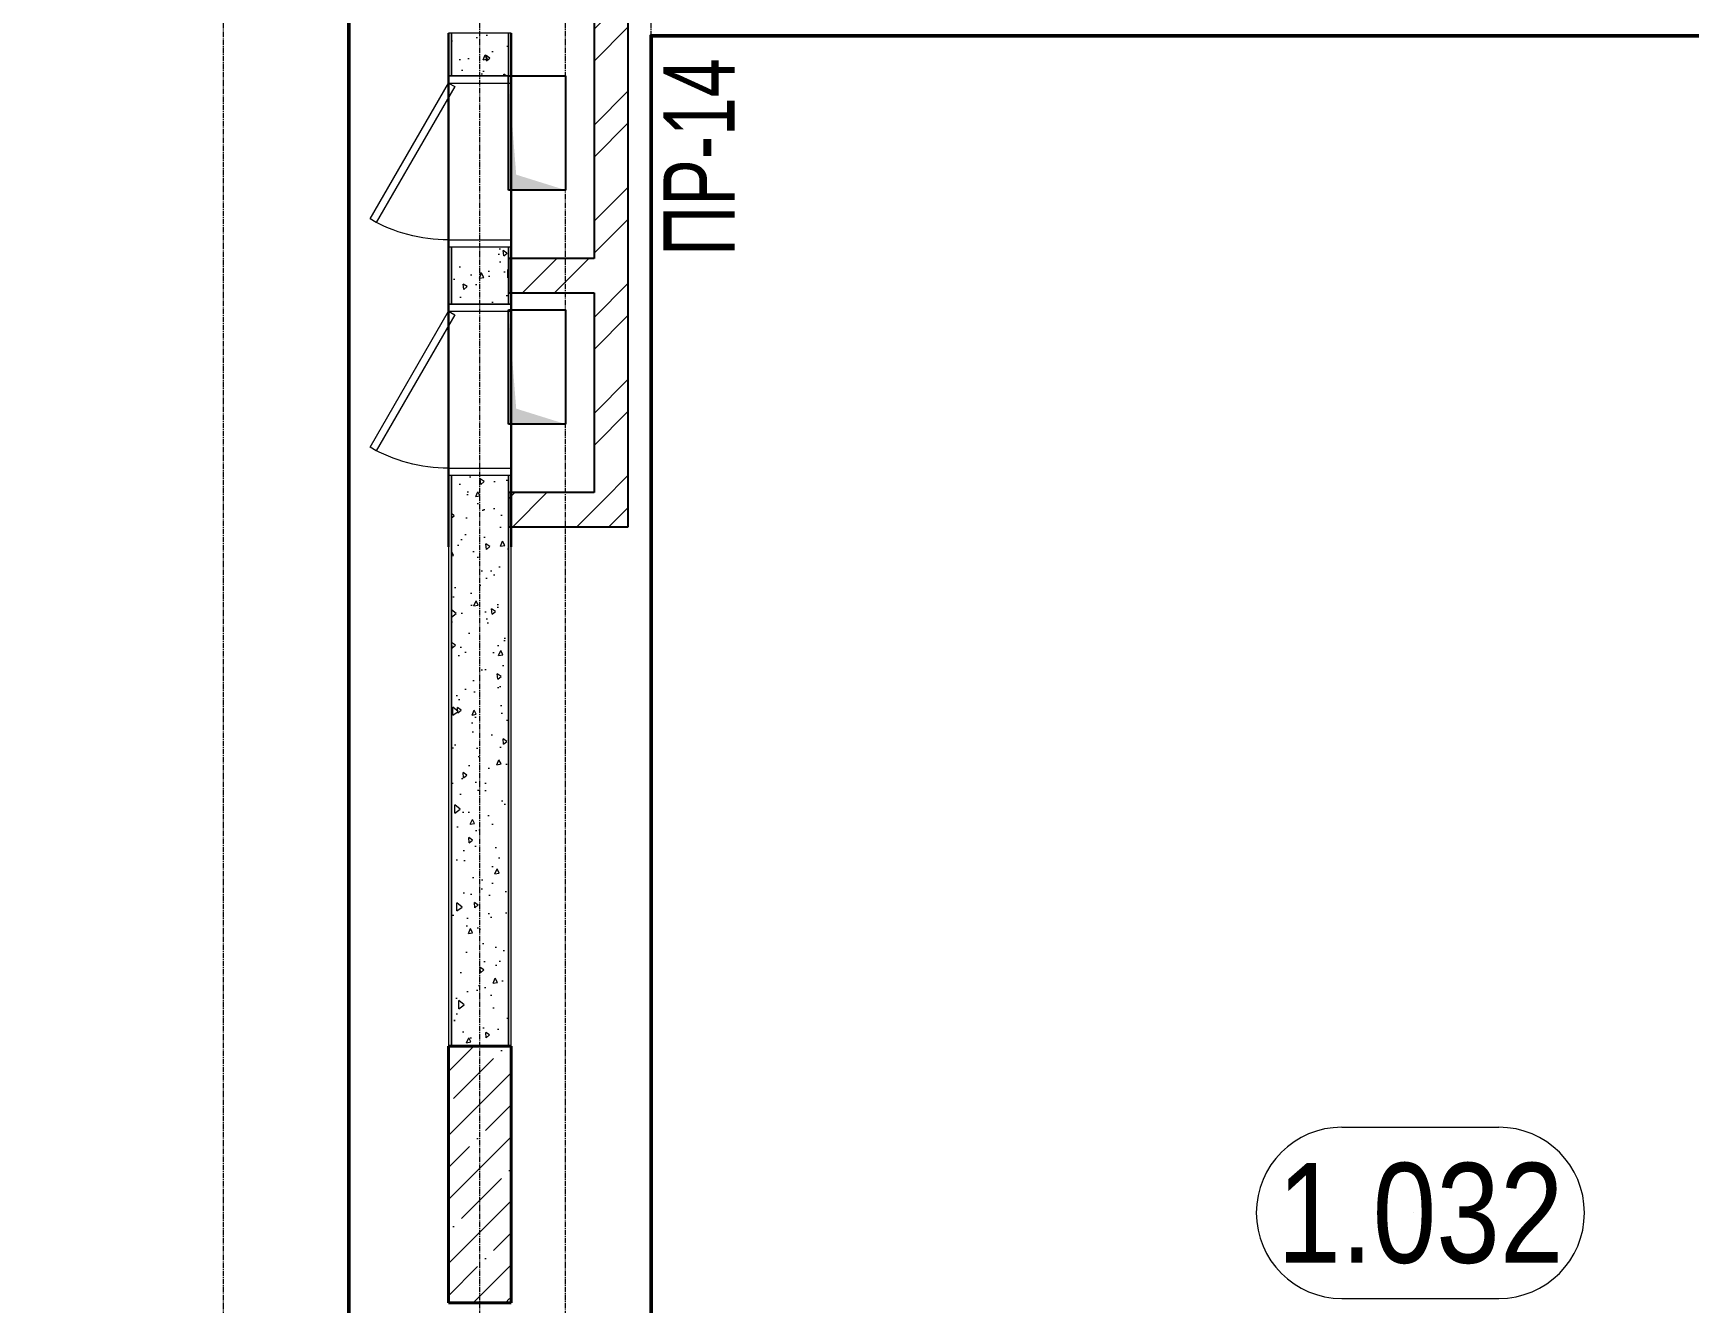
# Model space of a CAD drawing. Header units: millimetres. Extents: x -7155 to 483283, y -227682 to 148426.
# Drawn here: x 10734 to 16537, y 47300 to 51750 of the extents above; entities that cross this region are included whole.
import ezdxf
from ezdxf.enums import TextEntityAlignment as Align

# ---------------------------------------------------------------- set-up
doc = ezdxf.new("R2010")
doc.units = ezdxf.units.MM
doc.linetypes.add('CENTER2', pattern=[28.575, 19.05, -3.175, 3.175, -3.175])
doc.linetypes.add('HIDDEN2', pattern=[4.7625, 3.175, -1.5875])
doc.layers.get('Defpoints').update_dxf_attribs({"color": 140})
for name, color, linetype, lineweight in [('АР_Area', 5, 'Continuous', 5), ('АР_Колонны', 70, 'Continuous', 30), ('АР_Стены ЖБ', 7, 'Continuous', 30), ('АР_Стены кирпич', 32, 'Continuous', 25), ('АР_Стены ПЕНОблок', 52, 'Continuous', 20), ('АР_Тонкая', 254, 'Continuous', 5), ('АР_Штриховка', 8, 'Continuous', 0), ('Двери кабины', 252, 'Continuous', 0)]:
    doc.layers.add(name, color=color, linetype=linetype, lineweight=lineweight)
doc.layers.add('АР_Оси_РД_100', color=7, linetype='Continuous', lineweight=0, true_color=0x525252)
doc.layers.add('РД_Оси_100', color=7, linetype='Continuous', lineweight=0, true_color=0x525252)
doc.layers.add('РД_Перемычка инж проемов', color=5, linetype='Continuous')
doc.layers.add('РД_Проем', color=230, linetype='Continuous', lineweight=0, plot=False)
doc.layers.add('РД_проем_инж перемыч_подсчет', color=50, linetype='Continuous', lineweight=30, plot=False)
doc.styles.add('Arial0', font='arial.ttf')
doc.styles.add('style1', font='ARIALN.TTF')
doc.styles.add('ккк', font='isocpeur.ttf', dxfattribs={"width": 0.85, "oblique": 15})

# ---------------------------------------------------------------- blocks, each defined once
blk = doc.blocks.new('СОШ_2200_АР_ОСИ_М100_28.05.24')
at = {"layer": 'АР_Оси_РД_100', "linetype": 'CENTER2'}
for points in [[(11400, 139938.679), (11400, -6155)], [(12000.12, -6155), (12300, -5755), (12300, 139538.679), (12000, 139938.679)], [(12600, -6155), (12600, 139938.679)], [(13200, -6155), (12900, -5755), (12900, 139538.679), (13220.167, 139939.357)]]:
    blk.add_lwpolyline(points, dxfattribs=at)
blk = doc.blocks.new('MOK-МаркаПом_овал_ареал')
for p, q in [((-2.75, 3), (2.75, 3)), ((-2.75, -3), (2.75, -3))]:
    blk.add_line(p, q)
for centre, radius, start, end in [((-2.75, 0), 3, 90, 270), ((2.75, 0), 3, 270, 90), ((-3.75, 0), 3.5, 0, 0.00095)]:
    blk.add_arc(centre, radius, start, end)
at = {"color": 0, "style": 'style1'}
blk.add_attdef('АР-ПОМЕЩЕНИЕ:НОМЕР', text='', height=3.5, dxfattribs=at).set_placement((0, 0), align=Align.MIDDLE)
blk = doc.blocks.new('MOK-МаркаПеремычки')
at = {"color": 0, "style": 'ккк', "oblique": 15, "width": 0.85}
blk.add_attdef('АР-ПРОЕМ:ПЕРЕМЫЧКА', text='', height=2.5, dxfattribs=at).set_placement((0, 0), align=Align.MIDDLE)

msp = doc.modelspace()

# ---------------------------------------------------------------- hatches: boundary and pattern name
at = {"layer": 'АР_Штриховка', "linetype": 'Continuous', "lineweight": 0, "true_color": 0x000000}
h = msp.add_hatch(dxfattribs=at)
h.set_pattern_fill('ANSI32', color=18, scale=25, angle=-360, style=0)
h.paths.add_polyline_path([(12820, 52100), (12700, 52100), (12700, 50960), (12730, 50920), (12820, 50960)], flags=0)
h.paths.add_polyline_path([(12820, 50960), (12730, 50920), (12700, 50840), (12700, 50140), (12820, 50020)], flags=0)
h = msp.add_hatch(dxfattribs=at)
h.set_pattern_fill('AR-CONC', color=18, angle=-315, style=0)
h.paths.add_polyline_path([(12400, 51750), (12200, 51750), (12200, 51600), (12400, 51600)], flags=0)
h.paths.add_polyline_path([(12400, 51000), (12200, 51000), (12200, 50800), (12400, 50800)], flags=0)
h.paths.add_polyline_path([(12400, 50200), (12200, 50200), (12200, 48200), (12400, 48200)], flags=0)
h = msp.add_hatch(dxfattribs=at)
h.set_pattern_fill('ANSI32', color=18, scale=25, angle=360, style=0)
h.paths.add_polyline_path([(12700, 50840), (12730, 50920), (12700, 50960), (12400, 50960), (12400, 50840)], flags=0)
h = msp.add_hatch(dxfattribs=at)
h.set_pattern_fill('ANSI32', color=18, scale=25, angle=-360, style=0)
h.paths.add_polyline_path([(12820, 50020), (12700, 50140), (12400, 50140), (12400, 50020)], flags=0)
at = {"layer": 'АР_Штриховка', "linetype": 'Continuous', "lineweight": 5, "true_color": 0x000000}
h = msp.add_hatch(dxfattribs=at)
h.set_pattern_fill('ANSI35', color=18, scale=25, style=0)
h.paths.add_polyline_path([(12190, 47300), (12410, 47300), (12410, 48200), (12190, 48200)], flags=0)

# ---------------------------------------------------------------- linework, layer by layer
at = {"color": 18, "linetype": 'Continuous', "true_color": 0x000000}
for p, q in [((12400, 51200), (12400, 51600)), ((12400, 51600), (12600, 51600)), ((12400, 51200), (12400, 51600)), ((12400, 51600), (12600, 51600)), ((12600, 51600), (12600, 51200)), ((12600, 51600), (12600, 51200)), ((12600, 51200), (12400, 51200)), ((12600, 51200), (12400, 51200)), ((12400, 50380), (12400, 50780)), ((12400, 50780), (12600, 50780)), ((12600, 50780), (12600, 50380)), ((12600, 50380), (12400, 50380))]:
    msp.add_line(p, q, dxfattribs=at)
at = {"color": 1, "lineweight": 50}
msp.add_lwpolyline([(8308, 63335), (13325, 63335), (13325, 67891), (19479, 67891), (19479, 61626), (11841, 61626), (11841, 39235), (8263, 39235), (8308, 63335)], dxfattribs=at)
msp.add_lwpolyline([(19540, 43378), (12900, 43378), (12900, 51741), (19540, 51741)], close=True, dxfattribs=at)
at = {"color": 18, "linetype": 'Continuous', "true_color": 0x000000}
for points in [[(12600, 51200), (12400, 51200), (12427.3, 51253.9), (12400, 51600)], [(12600, 51200), (12400, 51200), (12427.3, 51253.9), (12400, 51600)], [(12600, 50380), (12400, 50380), (12427.3, 50433.9), (12400, 50780)]]:
    msp.add_solid(points, dxfattribs=at)
at = {"layer": 'АР_Колонны', "color": 18, "linetype": 'HIDDEN2', "lineweight": 25, "true_color": 0x000000}
for p, q in [((12190, 48200), (12410, 48200)), ((12190, 47300), (12190, 48200)), ((12410, 48200), (12410, 47300)), ((12410, 47300), (12190, 47300))]:
    msp.add_line(p, q, dxfattribs=at)
at = {"layer": 'АР_Колонны', "color": 18, "linetype": 'Continuous', "lineweight": 30, "true_color": 0x000000}
for p, q in [((12410, 48200), (12190, 48200)), ((12190, 48200), (12190, 47300)), ((12410, 47300), (12410, 48200)), ((12190, 47300), (12410, 47300))]:
    msp.add_line(p, q, dxfattribs=at)
at = {"layer": 'АР_Стены ЖБ', "color": 18, "linetype": 'Continuous', "lineweight": 40, "true_color": 0x000000}
for p, q in [((12410, 48200), (12190, 48200)), ((12190, 48200), (12190, 47300)), ((12410, 47300), (12410, 48200)), ((12190, 47300), (12410, 47300))]:
    msp.add_line(p, q, dxfattribs=at)
at = {"layer": 'АР_Стены кирпич', "color": 18, "linetype": 'Continuous', "lineweight": 25, "true_color": 0x000000}
for p, q in [((12700, 52100), (12700, 50960)), ((12820, 50960), (12820, 52100)), ((12700, 50960), (12400, 50960)), ((12400, 50960), (12400, 50840)), ((12820, 50020), (12820, 50960)), ((12400, 50840), (12700, 50840)), ((12700, 50840), (12700, 50140)), ((12700, 50140), (12400, 50140)), ((12400, 50140), (12400, 50020)), ((12400, 50020), (12820, 50020))]:
    msp.add_line(p, q, dxfattribs=at)
at = {"layer": 'АР_Стены ПЕНОблок', "color": 18, "linetype": 'Continuous', "lineweight": 20, "true_color": 0x000000}
for p, q in [((12400, 51750), (12200, 51750)), ((12200, 51750), (12200, 51600)), ((12400, 51600), (12400, 51750)), ((12200, 51600), (12400, 51600)), ((12400, 51000), (12200, 51000)), ((12200, 51000), (12200, 50800)), ((12400, 50800), (12400, 51000)), ((12200, 50800), (12400, 50800)), ((12400, 50200), (12200, 50200)), ((12200, 50200), (12200, 48200)), ((12400, 48200), (12400, 50200)), ((12200, 48200), (12400, 48200))]:
    msp.add_line(p, q, dxfattribs=at)
at = {"layer": 'АР_Тонкая', "color": 18, "linetype": 'Continuous', "lineweight": 0, "true_color": 0x000000}
for p, q in [((12200, 51750), (12190, 51750)), ((12190, 51750), (12190, 51600)), ((12200, 51600), (12200, 51750)), ((12410, 51750), (12400, 51750)), ((12400, 51750), (12400, 51600)), ((12410, 51600), (12410, 51750)), ((12190, 51600), (12200, 51600)), ((12400, 51600), (12410, 51600)), ((12200, 51000), (12190, 51000)), ((12190, 51000), (12190, 50800)), ((12200, 50800), (12200, 51000)), ((12410, 51000), (12400, 51000)), ((12400, 51000), (12400, 50800)), ((12410, 50800), (12410, 51000)), ((12190, 50800), (12200, 50800)), ((12400, 50800), (12410, 50800)), ((12200, 50200), (12190, 50200)), ((12190, 50200), (12190, 48200)), ((12200, 48200), (12200, 50200)), ((12410, 50200), (12400, 50200)), ((12400, 50200), (12400, 48200)), ((12410, 48200), (12410, 50200)), ((12190, 48200), (12200, 48200)), ((12400, 48200), (12410, 48200))]:
    msp.add_line(p, q, dxfattribs=at)
at = {"layer": 'Двери кабины', "color": 18, "linetype": 'Continuous', "lineweight": 0, "true_color": 0x000000}
for points in [[(12410, 51575), (12410, 51600), (12190, 51600), (12190, 51575)], [(12190, 51575), (12211.7, 51562.5), (11936.7, 51086.2), (11915, 51098.7)], [(12410, 51025), (12410, 51000), (12190, 51000), (12190, 51025)], [(12190, 50775), (12211.7, 50762.5), (11936.7, 50286.2), (11915, 50298.7)], [(12410, 50775), (12410, 50800), (12190, 50800), (12190, 50775)], [(12410, 50225), (12410, 50200), (12190, 50200), (12190, 50225)]]:
    msp.add_lwpolyline(points, close=True, dxfattribs=at)
at = {"layer": 'Двери кабины', "color": 18, "linetype": 'Continuous', "lineweight": 0, "true_color": 0x000000, "extrusion": (0, 0, -1)}
for centre in [(-12190, 51575), (-12190, 50775)]:
    msp.add_arc(centre, 550, 270, 300, dxfattribs=at)
at = {"layer": 'РД_Проем', "color": 18, "linetype": 'Continuous', "lineweight": 0, "true_color": 0x000000}
for p, q in [((12190, 51600), (12190, 51000)), ((12410, 51600), (12410, 51000)), ((12190, 50800), (12190, 50200)), ((12410, 50800), (12410, 50200))]:
    msp.add_line(p, q, dxfattribs=at)
at = {"layer": 'РД_проем_инж перемыч_подсчет', "color": 18, "linetype": 'Continuous', "lineweight": 30, "true_color": 0x000000}
for p, q in [((12190, 51750), (12190, 49950)), ((12410, 51750), (12410, 49950))]:
    msp.add_line(p, q, dxfattribs=at)

# ---------------------------------------------------------------- block references
at = {"layer": 'АР_Area', "color": 18, "linetype": 'Continuous', "lineweight": 5, "true_color": 0x000000}
ref = msp.add_blockref('MOK-МаркаПом_овал_ареал', (15596, 47615.5), dxfattribs=dict(at, xscale=100, yscale=100, zscale=100))
ref.add_attrib('АР-ПОМЕЩЕНИЕ:НОМЕР', '1.032', dxfattribs={"layer": '0', "color": 0, "height": 350, "style": 'style1'}).set_placement((15596, 47615.5), align=Align.MIDDLE)
ref.add_attrib('АР-ПОМЕЩЕНИЕ:НАИМЕНОВАНИЕ', 'Учебный класс (первые классы)', dxfattribs={"layer": 'Defpoints', "color": 2, "height": 100, "style": 'style1'}).set_placement((15586.6, 47134.1), align=Align.MIDDLE)
at = {"layer": 'РД_Оси_100'}
msp.add_blockref('СОШ_2200_АР_ОСИ_М100_28.05.24', (0, 0), dxfattribs=at)
at = {"layer": 'РД_Перемычка инж проемов', "color": 18, "linetype": 'Continuous', "lineweight": -3, "true_color": 0x000000}
ref = msp.add_blockref('MOK-МаркаПеремычки', (13068.4, 51315.5, 200), dxfattribs=dict(at, xscale=100, yscale=100, zscale=100, rotation=89.99999999999999))
ref.add_attrib('АР-ПРОЕМ:ПЕРЕМЫЧКА', 'ПР-14', dxfattribs={"layer": '0', "color": 0, "height": 250, "rotation": 90, "style": 'Arial0', "width": 0.7}).set_placement((13068.4, 51315.5, 200), align=Align.MIDDLE)

doc.saveas('drawing.dxf')
